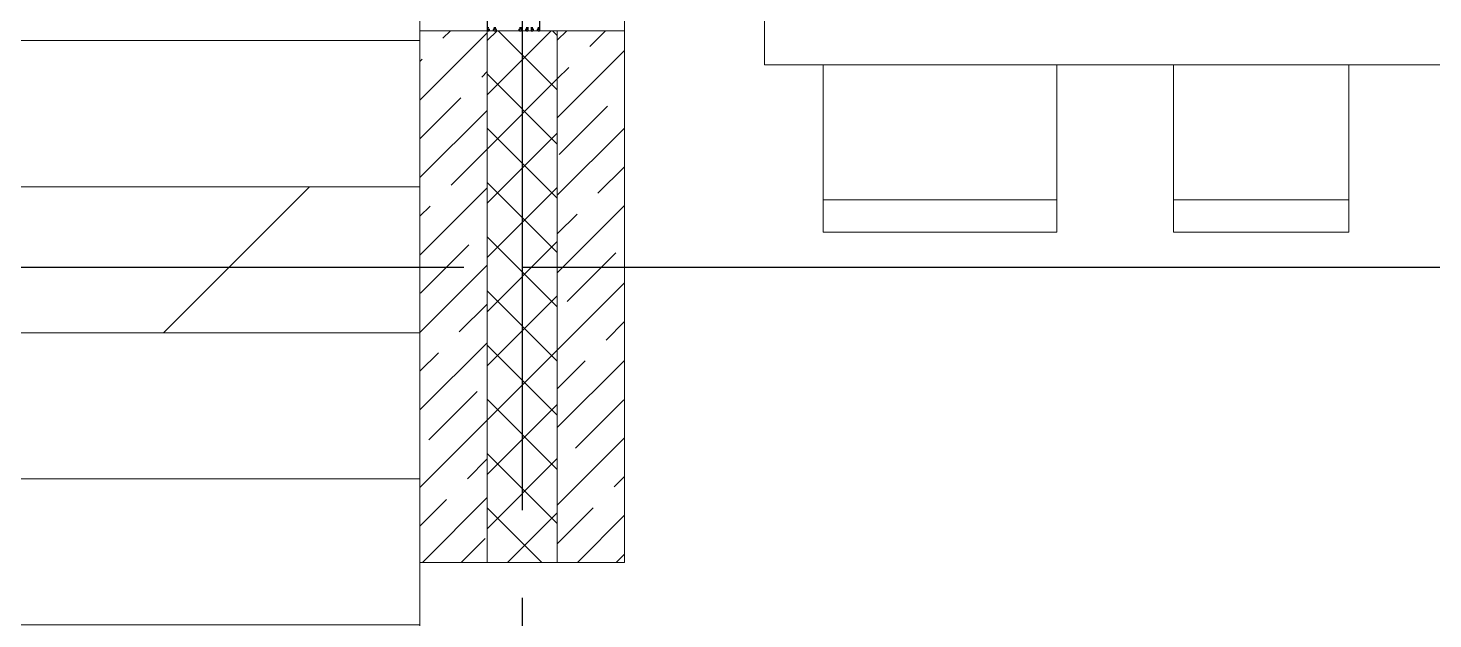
# Model space of a CAD drawing. Header units: millimetres. Extents: x 53645 to 137188, y 78097 to 135533.
# Drawn here: x 112431 to 114836, y 127620 to 128631 of the extents above; entities that cross this region are included whole.
import ezdxf

# ---------------------------------------------------------------- set-up
doc = ezdxf.new("R2010")
doc.units = ezdxf.units.MM
doc.linetypes.add('CONTI', pattern=[0])
doc.linetypes.add('GOST2.303 5', pattern=[24, 20, -1.5, 1, -1.5])
doc.layers.add('axis_dim', color=40, linetype='CONTI')
doc.layers.add('PVC', color=7, linetype='Continuous')
for name, color, linetype, lineweight in [('doors_windows', 4, 'Continuous', 5), ('floor', 179, 'Continuous', 5), ('furniture', 36, 'Continuous', 0), ('stair1', 7, 'Continuous', 15), ('Wall2', 5, 'Continuous', 5)]:
    doc.layers.add(name, color=color, linetype=linetype, lineweight=lineweight)

# ---------------------------------------------------------------- blocks, each defined once
blk = doc.blocks.new('*U57')
at = {"layer": 'PVC'}
for points in [[(72.2, 0), (0.5, 0, 0.414214), (0, -0.5), (0, -2.4), (0, -2.7), (1.5, -4.2), (2, -4.2, 0.414214), (2.5, -3.7), (2.5, -3.3, 0.198912), (2.4, -3.2), (1.8, -2.5, -0.700208), (2, -2), (6.2, -2.4, -0.388879)], [(6.2, -12), (2.3, -12.3, -0.700208), (2.1, -11.8), (2.4, -11.4, 0.198912), (2.5, -11.3), (2.5, -10.9, 0.414214), (2, -10.4), (1.5, -10.4), (0, -11.9), (0, -14.4), (1.5, -15.9), (2, -15.9, 0.414214), (2.5, -15.4), (2.5, -15, 0.198912), (2.4, -14.9), (2.1, -14.5, -0.700208), (2.3, -14), (6.2, -14.3, -0.388879)], [(6.2, -55.7), (2.3, -56, -0.700208), (2.1, -55.5), (2.4, -55.1, 0.198912), (2.5, -55), (2.5, -54.6, 0.414214), (2, -54.1), (1.5, -54.1), (0, -55.6), (0, -58.1), (1.5, -59.6), (2, -59.6, 0.414214), (2.5, -59.1), (2.5, -58.7, 0.198912), (2.4, -58.6), (2.1, -58.2, -0.700208), (2.3, -57.7), (6.2, -58, -0.388879)], [(6.2, -67.6), (2, -68, -0.700208), (1.8, -67.5), (2.4, -66.8, 0.198912), (2.5, -66.7), (2.5, -66.3, 0.414214), (2, -65.8), (1.5, -65.8), (0, -67.3), (0, -67.6), (0, -69.5, 0.414214), (0.5, -70), (6.2, -70, -0.414214)], [(6.2, -75.4), (0.5, -75.4, 0.414214), (0, -75.9), (0, -78.1), (1.5, -79.6), (2, -79.6, 0.414214), (2.5, -79.1), (2.5, -78.7, 0.198912), (2.4, -78.6), (1.8, -77.9, -0.700208), (2, -77.4), (6.2, -77.8, -0.388879)], [(6.2, -87.6), (2, -88, -0.700208), (1.8, -87.5), (2.4, -86.8, 0.198912), (2.5, -86.7), (2.5, -86.3, 0.414214), (2, -85.8), (1.5, -85.8), (0, -87.3), (0, -87.6), (0, -89.5, 0.414214), (0.5, -90), (45.2, -90)]]:
    blk.add_lwpolyline(points, format="xyb", dxfattribs=at)

msp = doc.modelspace()

# ---------------------------------------------------------------- hatches: boundary and pattern name
at = {"layer": 'floor', "ltscale": 100}
h = msp.add_hatch(dxfattribs=at)
h.set_pattern_fill('DOLMIT', color=256, scale=1000)
h.set_pattern_definition([(0, (94912.83, 81359.35), (0, 250), []), (45, (94912.8, 81359.35), (-500, 500), [353.553, -707.107])])
h.paths.add_polyline_path([(113102.3, 132146.4), (110102.3, 132146.4), (110102.3, 127621.2), (110102.3, 122496.4), (113102.3, 122496.4)])

# ---------------------------------------------------------------- linework, layer by layer
at = {"layer": 'axis_dim', "linetype": 'GOST2.303 5', "lineweight": 25, "ltscale": 100}
for points in [[(113277.3, 132206), (113277.3, 120177.4)], [(113177.3, 128221.4), (108766.3, 128221.4)], [(117677.3, 128221.4), (113177.3, 128221.4)]]:
    msp.add_lwpolyline(points, dxfattribs=at)
at = {"layer": 'doors_windows', "lineweight": 20, "ltscale": 50}
msp.add_lwpolyline([(113102.3, 128626.5), (113452.3, 128626.5), (113452.3, 130226.5), (113102.3, 130226.5)], close=True, dxfattribs=at)
at = {"layer": 'furniture'}
msp.add_lwpolyline([(113692.3, 129443.4), (113692.3, 128568.4), (115392.8, 128568.4), (115392.8, 129443.4)], close=True, dxfattribs=at)
for points in [[(113792.5, 128568.4), (113792.5, 128281.9), (114192.5, 128281.9), (114192.5, 128568.4)], [(114392.5, 128568.4), (114392.5, 128281.9), (114692.5, 128281.9), (114692.5, 128568.4)], [(113792.5, 128336.9), (114192.5, 128336.9)], [(114392.5, 128336.9), (114692.5, 128336.9)]]:
    msp.add_lwpolyline(points, dxfattribs=at)
at = {"layer": 'stair1', "ltscale": 75}
msp.add_lwpolyline([(113102.3, 132146.4), (110102.3, 132146.4), (110102.3, 127621.2), (110102.3, 122496.4), (113102.3, 122496.4)], close=True, dxfattribs=at)
at = {"layer": 'Wall2', "ltscale": 100}
for points in [[(113102.3, 127716.6), (113102.3, 128626.5)], [(113102.3, 128626.5), (113217.3, 128626.5)], [(113102.3, 128507.9), (113217.3, 128622.9)], [(113141.7, 128613.6), (113154.6, 128626.5)], [(113217.3, 128626.5), (113217.3, 127716.6)], [(113217.3, 128609.6), (113234.2, 128626.5)], [(113217.3, 128516.8), (113327, 128626.5)], [(113217.3, 128626.5), (113337.3, 128626.5)], [(113217.3, 127716.6), (113217.3, 128626.5)], [(113337.3, 128525.4), (113236.2, 128626.5)], [(113337.3, 128618.2), (113329, 128626.5)], [(113337.3, 128626.5), (113337.3, 127716.6)], [(113337.3, 128610.3), (113353.5, 128626.5)], [(113337.3, 128626.5), (113452.3, 128626.5)], [(113337.3, 127716.6), (113337.3, 128626.5)], [(113393, 128599.6), (113419.8, 128626.5)], [(113452.3, 128626.5), (113452.3, 127716.6)], [(113337.3, 128477.7), (113452.3, 128592.7)], [(113102.3, 128574.2), (113105.9, 128577.8)], [(113337.3, 128544), (113357.2, 128563.8)], [(113208, 128547.3), (113217.3, 128556.6)], [(113337.3, 128432.6), (113217.3, 128552.6)], [(113217.3, 128424), (113337.3, 128544)], [(113102.3, 128441.6), (113172.2, 128511.5)], [(113340.6, 128414.7), (113423.4, 128497.6)], [(113102.3, 128375.3), (113217.3, 128490.3)], [(113337.3, 128339.8), (113217.3, 128459.8)], [(113217.3, 128331.2), (113337.3, 128451.2)], [(113337.3, 128345.1), (113452.3, 128460.1)], [(113155.6, 128362.3), (113217.3, 128424)], [(113406.9, 128348.4), (113452.3, 128393.8)], [(113102.3, 128242.7), (113217.3, 128357.7)], [(113337.3, 128246.9), (113217.3, 128366.9)], [(113217.3, 128238.4), (113337.3, 128358.4)], [(113102.3, 128309), (113119.8, 128326.5)], [(113337.3, 128212.5), (113452.3, 128327.5)], [(113337.3, 128278.8), (113371.1, 128312.6)], [(113103.3, 128177.4), (113186.1, 128260.2)], [(113337.3, 128154.1), (113217.3, 128274.1)], [(113217.3, 128145.6), (113337.3, 128265.6)], [(113354.5, 128163.4), (113437.4, 128246.3)], [(113102.3, 128110.1), (113217.3, 128225.1)], [(113337.3, 128061.3), (113217.3, 128181.3)], [(113337.3, 128080), (113452.3, 128195)], [(113169.6, 128111.1), (113217.3, 128158.8)], [(113217.3, 128052.8), (113337.3, 128172.8)], [(113420.8, 128097.2), (113452.3, 128128.7)], [(113102.3, 127977.5), (113217.3, 128092.5)], [(113337.3, 127968.5), (113217.3, 128088.5)], [(113102.3, 128043.8), (113133.8, 128075.3)], [(113217.3, 127960), (113337.3, 128080)], [(113337.3, 127947.4), (113452.3, 128062.4)], [(113337.3, 128013.7), (113385, 128061.4)], [(113117.2, 127926.1), (113200, 128009)], [(113337.3, 127875.7), (113217.3, 127995.7)], [(113217.3, 127867.1), (113337.3, 127987.1)], [(113368.4, 127912.2), (113451.3, 127995.1)], [(113102.3, 127845), (113217.3, 127960)], [(113337.3, 127814.8), (113452.3, 127929.8)], [(113183.5, 127859.8), (113217.3, 127893.7)], [(113337.3, 127782.9), (113217.3, 127902.9)], [(113217.3, 127774.3), (113337.3, 127894.3)], [(113434.7, 127845.9), (113452.3, 127863.5)], [(113102.3, 127778.7), (113147.7, 127824)], [(113106.5, 127716.6), (113217.3, 127827.4)], [(113310.8, 127716.6), (113217.3, 127810.1)], [(113252.3, 127716.6), (113337.3, 127801.5)], [(113337.3, 127748.5), (113398.9, 127810.1)], [(113371.7, 127716.6), (113452.3, 127797.2)], [(113172.8, 127716.6), (113214, 127757.7)], [(113438, 127716.6), (113452.3, 127730.9)], [(113217.3, 127716.6), (113102.3, 127716.6)], [(113218, 127716.6), (113217.3, 127717.3)], [(113337.3, 127716.6), (113217.3, 127716.6)], [(113452.3, 127716.6), (113337.3, 127716.6)]]:
    msp.add_lwpolyline(points, dxfattribs=at)

# ---------------------------------------------------------------- block references
at = {"ltscale": 100, "rotation": 89.99999999999997}
msp.add_blockref('*U57', (113217.3, 128626.5), dxfattribs=at)

doc.saveas('drawing.dxf')
